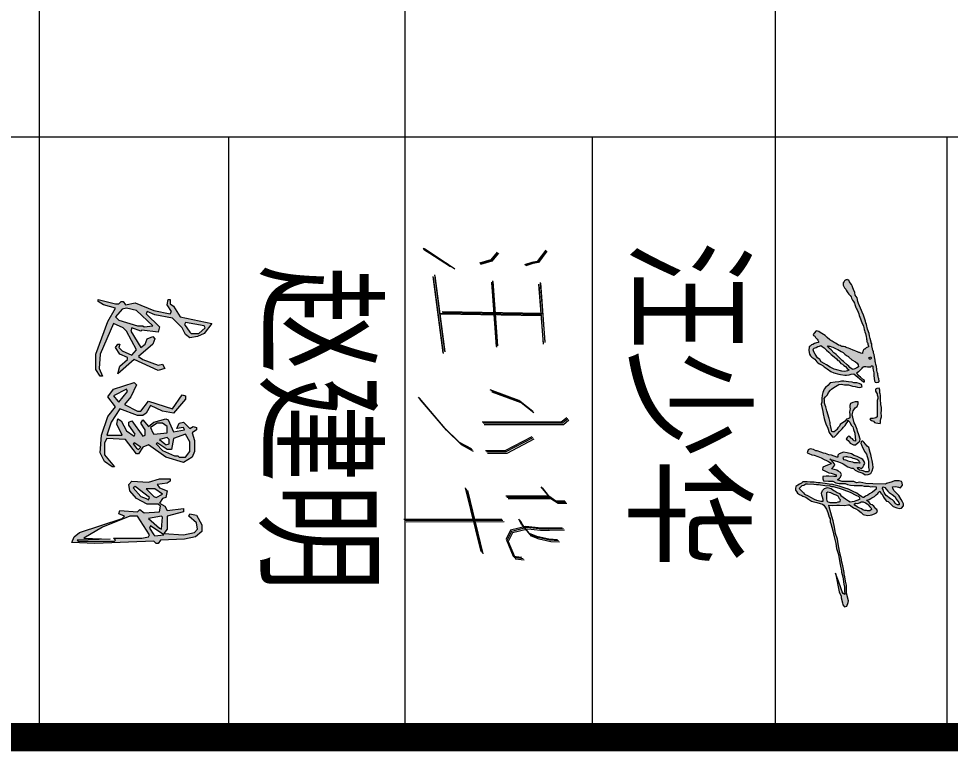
# Model space of a CAD drawing. Header units: inches. Extents: x -3733042 to -3643265, y 623859 to 997713.
# Drawn here: x -3721522 to -3716615, y 702138 to 705994 of the extents above; entities that cross this region are included whole.
import ezdxf
from ezdxf.enums import TextEntityAlignment as Align

# ---------------------------------------------------------------- set-up
doc = ezdxf.new("R2010")
doc.units = ezdxf.units.IN
doc.header["$LTSCALE"] = 1000
doc.header["$MEASUREMENT"] = 0
doc.linetypes.add('LENGSHUI', pattern=[22, 20, -1, 0, -1])
doc.layers.get('0').update_dxf_attribs({"lineweight": 18})
doc.layers.add('00签名', color=7, linetype='LENGSHUI', lineweight=18)
doc.layers.add('PUB_TITLE', color=153, linetype='Continuous', lineweight=18)
doc.styles.add('-黑体', font='msyh.ttf', dxfattribs={"width": 0.7})

# ---------------------------------------------------------------- blocks, each defined once
blk = doc.blocks.new('A$C41BB26E9')
for p, q in [((782.5, 752.9), (802.8, 727.4)), ((787.3, 758), (807.6, 732.5)), ((794, 763), (814.2, 737.6)), ((807.6, 732.5), (807.6, 366.9)), ((814.2, 737.6), (814.2, 372)), ((1167.2, 743.3), (1167.2, 702.9)), ((1172, 748.3), (1172, 708)), ((1178.7, 753.4), (1178.7, 713.1)), ((1290.1, 732.4), (1291.6, 663)), ((1294.9, 737.5), (1296.4, 668.1)), ((1301.6, 742.6), (1303, 673.2)), ((802.8, 727.4), (802.8, 361.9)), ((1167.2, 702.9), (1144.7, 669.7)), ((1172, 708), (1149.4, 674.8)), ((1178.7, 713.1), (1156.1, 679.9)), ((1345.4, 709.9), (1343.3, 669.7)), ((1350.1, 715), (1348.1, 674.8)), ((1356.8, 720), (1354.7, 679.8)), ((8.4, 655.9), (60.8, 616.3)), ((11.7, 657.9), (64, 618.3)), ((13.7, 661.4), (66, 621.8)), ((158.3, 630.4), (432.3, 650.9)), ((161.6, 631.6), (435.5, 652.1)), ((1144.7, 669.7), (1100.7, 635.3)), ((1149.4, 674.8), (1105.5, 640.4)), ((1156.1, 679.9), (1112.2, 645.5)), ((1144.9, 670.1), (1144.9, 471.6)), ((1149.7, 675.2), (1149.7, 476.7)), ((1156.4, 680.2), (1156.4, 481.7)), ((1291.6, 663), (1290.9, 621)), ((1296.4, 668.1), (1295.6, 626.1)), ((1303, 673.2), (1302.3, 631.1)), ((1343.3, 669.7), (1330.7, 615.1)), ((1348.1, 674.8), (1335.5, 620.1)), ((1354.7, 679.8), (1342.2, 625.2)), ((60.8, 616.3), (64.9, 590.8)), ((64, 618.3), (68.1, 592.8)), ((66, 621.8), (70.1, 596.2)), ((166, 622.8), (440, 643.3)), ((169.3, 623.9), (443.3, 644.4)), ((300.8, 641.1), (292.8, 177)), ((304, 642.2), (296.1, 178.2)), ((308.5, 633.4), (300.6, 169.4)), ((311.8, 634.6), (303.9, 170.5)), ((1290.9, 621), (1285, 563.4)), ((1295.6, 626.1), (1289.7, 568.5)), ((1302.3, 631.1), (1296.4, 573.6)), ((1330.7, 615.1), (1317.4, 580.4)), ((1335.5, 620.1), (1322.2, 585.5)), ((1342.2, 625.2), (1328.9, 590.5)), ((64.9, 590.8), (76.1, 558.1)), ((68.1, 592.8), (79.3, 560.1)), ((70.1, 596.2), (81.3, 563.6)), ((748.2, 590.3), (702, 532)), ((753, 595.4), (706.8, 537.1)), ((759.7, 600.5), (713.5, 542.1)), ((869.7, 590.8), (935.4, 466.1)), ((874.4, 595.9), (940.2, 471.1)), ((881.1, 601), (946.8, 476.2)), ((1317.4, 580.4), (1273.9, 544.2)), ((1322.2, 585.5), (1278.6, 549.3)), ((1285, 563.4), (1302, 492.4)), ((1328.9, 590.5), (1285.3, 554.4)), ((1289.7, 568.5), (1306.8, 497.5)), ((1296.4, 573.6), (1313.4, 502.6)), ((702, 532), (653.4, 398.3)), ((706.8, 537.1), (658.1, 403.4)), ((713.5, 542.1), (664.8, 408.5)), ((1273.9, 544.2), (1250.2, 530.9)), ((1278.6, 549.3), (1255, 536)), ((1285.3, 554.4), (1261.7, 541.1)), ((1421.6, 505.1), (1426.7, 545.7)), ((1426.3, 510.2), (1431.5, 550.8)), ((1433, 515.3), (1438.2, 555.9)), ((946.8, 476.2), (946.8, 386.9)), ((1302, 492.4), (1342.5, 472.7)), ((1306.8, 497.5), (1347.3, 477.7)), ((1313.4, 502.6), (1354, 482.8)), ((1342.5, 472.7), (1421.6, 505.1)), ((1347.3, 477.7), (1426.3, 510.2)), ((1354, 482.8), (1433, 515.3)), ((17.9, 431.4), (53.6, 401.8)), ((21.1, 433.3), (56.9, 403.7)), ((23.1, 436.8), (58.8, 407.2)), ((150.1, 409.6), (447.6, 431.8)), ((153.4, 410.7), (450.9, 432.9)), ((935.4, 466.1), (935.4, 376.7)), ((940.2, 471.1), (940.2, 381.8)), ((1251.7, 453), (1252.2, 0)), ((1256.4, 458.1), (1257, 5.1)), ((1263.1, 463.2), (1263.7, 10.2)), ((53.6, 401.8), (69, 349.7)), ((56.9, 403.7), (72.2, 351.7)), ((58.8, 407.2), (74.2, 355.1)), ((156, 404.6), (453.5, 426.9)), ((159.3, 405.8), (456.8, 428)), ((1106.3, 283.6), (1399.8, 355.3)), ((1111.1, 288.6), (1404.6, 360.3)), ((1117.8, 293.7), (1411.2, 365.4)), ((926.2, 312.4), (895.9, 256.6)), ((931, 317.5), (900.7, 261.7)), ((937.6, 322.5), (907.4, 266.7)), ((900.7, 261.7), (832.5, 191.7)), ((907.4, 266.7), (839.2, 196.8)), ((0.4, 95.1), (94.8, 235.1)), ((5.2, 94.8), (83.4, 216.3)), ((895.9, 256.6), (827.7, 186.6)), ((0, 89.3), (78.2, 210.8)), ((3.2, 91.3), (81.4, 212.8)), ((58.4, 180.4), (73.8, 204.9)), ((61.7, 182.3), (77, 206.8)), ((63.6, 185.8), (79, 210.3)), ((123, 141.9), (475.4, 188.5)), ((126.3, 143), (478.7, 189.7)), ((130.7, 134.2), (483.1, 180.9)), ((134, 135.4), (486.4, 182)), ((827.7, 186.6), (687.4, 67.8)), ((832.5, 191.7), (692.2, 72.9)), ((839.2, 196.8), (698.9, 77.9))]:
    blk.add_line(p, q)
blk = doc.blocks.new('WZQ')
h = blk.add_hatch(color=256)
h.paths.add_polyline_path([(11296, 18321), (11272, 18339), (11273, 18447), (11289, 18516), (11289, 18568), (11289, 18629), (11283, 18671), (11257, 18685), (11245, 18715), (11245, 18745), (11261, 18767), (11293, 18771), (11349, 18773), (11435, 18791), (11561, 18811), (11689, 18819), (11822, 18829), (11930, 18849), (11992, 18879), (12014, 18944), (12003, 18996), (11994, 19030), (11983, 19051), (11962, 19062), (11912, 19056), (11892, 19049), (11839, 19041), (11790, 19023), (11759, 19017), (11723, 19015), (11670, 19005), (11608, 18994), (11569, 18986), (11530, 18975), (11443, 18958), (11427, 18954), (11386, 18954), (11295, 18936), (11271, 18932), (11185, 18915), (11086, 18898), (11047, 18882), (10977, 18871), (10907, 18860), (10823, 18851), (10717, 18827), (10661, 18801), (10599, 18795), (10557, 18778), (10531, 18769), (10455, 18748), (10386, 18735), (10352, 18727), (10220, 18723), (10188, 18691), (10156, 18687), (9976, 18643), (9864, 18619), (9744, 18595), (9543, 18527), (9327, 18471), (9251, 18447), (9179, 18423), (9047, 18387), (8903, 18335), (8771, 18279), (8682, 18243), (8370, 18105), (8273, 18069), (8111, 18040), (7978, 17955), (7864, 17931), (7723, 17875), (7642, 17846), (7553, 17814), (7488, 17778), (7415, 17729), (7371, 17693), (7294, 17664), (7270, 17604), (7261, 17577), (7268, 17542), (7284, 17516), (7295, 17492), (7317, 17467), (7344, 17448), (7412, 17404), (7468, 17395), (7523, 17404), (7639, 17467), (7711, 17515), (7749, 17540), (7826, 17577), (7867, 17620), (7928, 17657), (8002, 17721), (8056, 17762), (8120, 17791), (8204, 17834), (8280, 17872), (8357, 17917), (8417, 17939), (8546, 17985), (8611, 18021), (8657, 18044), (8765, 18093), (8838, 18128), (8916, 18142), (8992, 18171), (9068, 18202), (9170, 18233), (9246, 18258), (9412, 18333), (9471, 18351), (9562, 18372), (9615, 18385), (9669, 18400), (9745, 18435), (9826, 18448), (9865, 18458), (10017, 18479), (10065, 18496), (10130, 18494), (10162, 18519), (10205, 18535), (10244, 18535), (10340, 18562), (10358, 18568), (10396, 18495), (10411, 18465), (10442, 18423), (10466, 18393), (10478, 18371), (10502, 18345), (10536, 18325), (10589, 18304), (10605, 18299), (10649, 18293), (10668, 18293), (10651, 18221), (10645, 18183), (10633, 18146), (10626, 18118), (10614, 18091), (10602, 18059), (10580, 18011), (10567, 17978), (10536, 17911), (10520, 17864), (10465, 17722), (10431, 17648), (10412, 17581), (10393, 17533), (10372, 17496), (10348, 17421), (10345, 17344), (10340, 17312), (10308, 17253), (10284, 17179), (10249, 17128), (10200, 17049), (10167, 16978), (10134, 16936), (10110, 16894), (10077, 16833), (10049, 16786), (9941, 16654), (9842, 16560), (9753, 16419), (9701, 16330), (9654, 16269), (9645, 16208), (9631, 16147), (9734, 16053), (9800, 16010), (9838, 16034), (9870, 16085), (9936, 16123), (10016, 16203), (10059, 16236), (10124, 16259), (10162, 16259), (10186, 16175), (10214, 16081), (10251, 15996), (10280, 15944), (10331, 15869), (10360, 15836), (10435, 15836), (10468, 15818), (10538, 15808), (10703, 15850), (10778, 15897), (10844, 15959), (10938, 16085), (11065, 16189), (11098, 16236), (11145, 16306), (11173, 16363), (11249, 16476), (11291, 16518), (11385, 16659), (11498, 16837), (11559, 16974), (11620, 17195), (11649, 17275), (11672, 17472), (11672, 17557), (11658, 17674), (11634, 17773), (11611, 17886), (11987, 18332), (11987, 18389), (11926, 18389), (11893, 18337), (11762, 18201), (11710, 18130), (11639, 18069), (11573, 18013), (11545, 18039), (11507, 18108), (11485, 18141), (11430, 18202), (11388, 18251), (11355, 18271), (11309, 18304)], flags=0)
h.paths.add_polyline_path([(10874, 18586), (10854, 18607), (10839, 18647), (10829, 18673), (10863, 18686), (10905, 18691), (10937, 18667), (10935, 18637), (10927, 18614), (10918, 18593)], flags=0)
h.paths.add_polyline_path([(11115, 18044), (11200, 18096), (11284, 18103), (11327, 18035), (11379, 17934), (11401, 17891), (11405, 17862), (11395, 17810), (11320, 17712), (11255, 17657), (11203, 17576), (11037, 17419), (10998, 17354), (10861, 17211), (10724, 17078), (10665, 17003), (10643, 16974), (10509, 16843), (10444, 16762), (10366, 16687), (10340, 16677), (10324, 16688), (10327, 16707), (10330, 16785), (10362, 16866), (10388, 16928), (10408, 16990), (10454, 17071), (10483, 17153), (10584, 17306), (10626, 17403), (10708, 17472), (10760, 17559), (10812, 17647), (10844, 17664), (10962, 17804), (11063, 17976)], flags=0)
h.paths.add_polyline_path([(11421, 17667), (11439, 17667), (11472, 17601), (11498, 17479), (11491, 17331), (11428, 17110), (11391, 16984), (11299, 16793), (11195, 16623), (11129, 16527), (11051, 16390), (10955, 16317), (10867, 16210), (10701, 16110), (10597, 16040), (10497, 16010), (10427, 16051), (10412, 16103), (10398, 16158), (10350, 16235), (10335, 16306), (10298, 16365), (10346, 16424), (10409, 16516), (10520, 16630), (10612, 16730), (10719, 16852), (10833, 16988), (10926, 17091), (10992, 17147), (11018, 17206), (11133, 17287), (11166, 17372), (11225, 17431), (11273, 17505), (11358, 17586)], flags=0)
h.paths.add_polyline_path([(12180, 17834), (12190, 17952), (12226, 18065), (12244, 18165), (12216, 18281), (12211, 18280), (12111, 18244), (12053, 18136), (12028, 18032), (12028, 17895), (11995, 17812), (11985, 17647), (11954, 17431), (11954, 17318), (11976, 17205), (11995, 17028), (12026, 16806), (12149, 16684), (12235, 16589), (12321, 16525), (12475, 16453), (12602, 16425), (12752, 16412), (12919, 16407), (13006, 16389), (13214, 16425), (13350, 16453), (13454, 16471), (13668, 16525), (13781, 16552), (13926, 16593), (14116, 16693), (14311, 16756), (14425, 16824), (14534, 16915), (14511, 17005), (14398, 17123), (14275, 17232), (14148, 17354), (14080, 17418), (13989, 17486), (13921, 17544), (13813, 17608), (13754, 17608), (13835, 17708), (13985, 17775), (14062, 17839), (14184, 17875), (14348, 17943), (14547, 17952), (14656, 17961), (14724, 17961), (14701, 17902), (14656, 17866), (14606, 17825), (14574, 17771), (14497, 17708), (14484, 17640), (14547, 17581), (14620, 17544), (14683, 17626), (14815, 17717), (14846, 17780), (14887, 17875), (14892, 17961), (14774, 18088), (14715, 18165), (14629, 18188), (14420, 18129), (14252, 18061), (14180, 18043), (13953, 17957), (13872, 17911), (13613, 17852), (13522, 17816), (13445, 17830), (13323, 17862), (13182, 17948), (13124, 18047), (13001, 18097), (12910, 18097), (12897, 18043), (12897, 17948), (12938, 17839), (12974, 17744), (13078, 17703), (13151, 17703), (13223, 17717), (13287, 17712), (13386, 17698), (13495, 17712), (13577, 17708), (13645, 17703), (13677, 17658), (13699, 17558), (13790, 17490), (13876, 17372), (13953, 17268), (14026, 17223), (14107, 17155), (14180, 17110), (14230, 17064), (14284, 16983), (14293, 16915), (14275, 16874), (14062, 16833), (13931, 16801), (13858, 16801), (13677, 16752), (13318, 16652), (13133, 16598), (13051, 16575), (12960, 16543), (12833, 16530), (12752, 16521), (12670, 16589), (12579, 16675), (12471, 16724), (12366, 16811), (12316, 16865), (12212, 17010), (12194, 17046), (12108, 17200), (12094, 17313), (12112, 17467), (12112, 17649), (12144, 17735)], flags=0)
h.paths.add_polyline_path([(13906, 19102), (13861, 19120), (13760, 19117), (13689, 19138), (13596, 19167), (13519, 19164), (13457, 19161), (13252, 19173), (13165, 19164), (13028, 19141), (12945, 19141), (12853, 19129), (12722, 19126), (12594, 19126), (12529, 19114), (12484, 19099), (12428, 19093), (12359, 19093), (12312, 19079), (12273, 19062), (12290, 18957), (12317, 18896), (12417, 18896), (12484, 18940), (12528, 18962), (12583, 18974), (12667, 19001), (12750, 19001), (12844, 18968), (12966, 18974), (13127, 18974), (13282, 18974), (13476, 18968), (13598, 18968), (13642, 18907), (13670, 18785), (13675, 18691), (13675, 18658), (13682, 18631), (13735, 18667), (13771, 18714), (13795, 18799), (13850, 18852), (13870, 18906), (13882, 19001)], flags=0)
h.paths.add_polyline_path([(16098, 18038), (16129, 18100), (16150, 18163), (16197, 18303), (16266, 18420), (16256, 18554), (16209, 18671), (16092, 18741), (15931, 18781), (15780, 18771), (15606, 18741), (15495, 18714), (15408, 18694), (15328, 18678), (15247, 18651), (15013, 18580), (14949, 18510), (14852, 18426), (14758, 18346), (14721, 18314), (14717, 18259), (14747, 18229), (14824, 18211), (14884, 18250), (15017, 18293), (15112, 18357), (15202, 18391), (15322, 18469), (15579, 18550), (15656, 18571), (15836, 18576), (15939, 18576), (16051, 18597), (16137, 18567), (16137, 18430), (16094, 18323), (16051, 18156), (15991, 18070), (15939, 18061), (15927, 18134), (15961, 18199), (15978, 18233), (15918, 18314), (15832, 18361), (15742, 18396), (15661, 18374), (15562, 18306), (15519, 18233), (15463, 18113), (15429, 18040), (15377, 17907), (15309, 17779), (15253, 17581), (15232, 17414), (15296, 17213), (15360, 17149), (15450, 17157), (15455, 17114), (15371, 16861), (15356, 16740), (15288, 16589), (15273, 16498), (15227, 16362), (15167, 16203), (15159, 16143), (15106, 16022), (15076, 15871), (15121, 15788), (15250, 15735), (15295, 15818), (15348, 15946), (15371, 16067), (15424, 16234), (15484, 16385), (15560, 16521), (15613, 16627), (15651, 16717), (15711, 16808), (15764, 16838), (15832, 16672), (15870, 16566), (15923, 16453), (16044, 16438), (16089, 16559), (16173, 16732), (16195, 16838), (16271, 17080), (16347, 17080), (16347, 16967), (16339, 16740), (16339, 16619), (16347, 16460), (16452, 16460), (16543, 16483), (16558, 16717), (16558, 16853), (16566, 16929), (16634, 17057), (16672, 17216), (16672, 17299), (16672, 17495), (16725, 17601), (16747, 17745), (16760, 17911), (16769, 18101), (16769, 18261), (16799, 18368), (16803, 18475), (16803, 18572), (16833, 18669), (16818, 18752), (16828, 18927), (16927, 18921), (17067, 18761), (17147, 18621), (17214, 18535), (17257, 18437), (17300, 18370), (17317, 18350), (17317, 18321), (17291, 18255), (17187, 18107), (17111, 18028), (17039, 17854), (16936, 17648), (16881, 17489), (16802, 17216), (16737, 16974), (16706, 16876), (16718, 16832), (16701, 16760), (16690, 16659), (16667, 16570), (16651, 16448), (16645, 16342), (16634, 16237), (16612, 16053), (16606, 15870), (16595, 15736), (16595, 15597), (16601, 15541), (16651, 15469), (16701, 15380), (16745, 15313), (16807, 15219), (16896, 15191), (16985, 15202), (17035, 15241), (17118, 15297), (17180, 15375), (17230, 15491), (17252, 15536), (17308, 15675), (17391, 15792), (17486, 15931), (17519, 16048), (17553, 16181), (17592, 16337), (17619, 16437), (17669, 16509), (17855, 16627), (18010, 16697), (18220, 16760), (18297, 16802), (18444, 16795), (18514, 16837), (18851, 16914), (19140, 16985), (19438, 17056), (19679, 17098), (19955, 17176), (20330, 17247), (20486, 17282), (20706, 17324), (20769, 17324), (20986, 17388), (21315, 17424), (21457, 17459), (21612, 17459), (21789, 17473), (21747, 17402), (21669, 17360), (21485, 17289), (21173, 17183), (21032, 17126), (20805, 17048), (21676, 17218), (21867, 17303), (21952, 17303), (22186, 17367), (22271, 17388), (22370, 17459), (22328, 17565), (22165, 17629), (22087, 17650), (21740, 17551), (21534, 17551), (21363, 17550), (21173, 17508), (20982, 17473), (20840, 17452), (20784, 17445), (20479, 17381), (20238, 17324), (20175, 17324), (19912, 17268), (19792, 17225), (19452, 17169), (19240, 17133), (18978, 17048), (18687, 16999), (18397, 16942), (18198, 16879), (18021, 16829), (17745, 16758), (17667, 16737), (17681, 16886), (17674, 17112), (17674, 17232), (17688, 17480), (17660, 17615), (17653, 17692), (17788, 17870), (17839, 17984), (17902, 18086), (18004, 18228), (18101, 18330), (18152, 18523), (18141, 18652), (18119, 18725), (18079, 18849), (18021, 18944), (17966, 18984), (17915, 18969), (17875, 18951), (17845, 18915), (17718, 18813), (17659, 18736), (17641, 18670), (17520, 18583), (17477, 18513), (17447, 18495), (17414, 18601), (17371, 18674), (17334, 18725), (17298, 18783), (17265, 18842), (17199, 18926), (17141, 18999), (17075, 19053), (17031, 19086), (17130, 19148), (17170, 19199), (17305, 19265), (17407, 19331), (17487, 19407), (17502, 19473), (17737, 19711), (17801, 19871), (17824, 20009), (17812, 20089), (17697, 20181), (17606, 20181), (17525, 20135), (17405, 20072), (17227, 19974), (17066, 19820), (16992, 19745), (16894, 19699), (16825, 19671), (16814, 19825), (16843, 19951), (16871, 20049), (16751, 20146), (16636, 20123), (16579, 20095), (16550, 19986), (16550, 19871), (16556, 19768), (16596, 19665), (16665, 19407), (16705, 19350), (16688, 18776), (16665, 18450), (16613, 18175), (16642, 18008), (16585, 17888), (16585, 17716), (16585, 17493), (16573, 17349), (16533, 17212), (16504, 17143), (16424, 17235), (16378, 17275), (16258, 17315), (16158, 17276), (16110, 17171), (16053, 17114), (16012, 16928), (15988, 16863), (15923, 16936), (15826, 17017), (15745, 16985), (15680, 16928), (15591, 16863), (15542, 16782), (15607, 16985), (15680, 17179), (15729, 17333), (15769, 17406), (15899, 17617), (15972, 17787), (15967, 17855), (16051, 17954)], flags=0)
h.paths.add_polyline_path([(15710, 17994), (15702, 17894), (15679, 17829), (15663, 17749), (15644, 17676), (15629, 17611), (15602, 17546), (15587, 17499), (15560, 17415), (15475, 17388), (15464, 17434), (15445, 17519), (15445, 17580), (15456, 17626), (15475, 17733), (15491, 17795), (15514, 17860), (15529, 17937), (15548, 17987), (15568, 18036), (15594, 18075), (15629, 18125), (15690, 18155), (15721, 18182), (15721, 18148), (15710, 18063)], flags=0)
h.paths.add_polyline_path([(17009, 17527), (17044, 17615), (17092, 17738), (17229, 18006), (17295, 18137), (17387, 18190), (17422, 18089), (17457, 17997), (17484, 17918), (17501, 17821), (17519, 17729), (17479, 17650), (17378, 17505), (17308, 17400), (17233, 17290), (17136, 17224), (17088, 17123), (17031, 17035), (16996, 16965), (16908, 16846), (16851, 16675), (16899, 16539), (16996, 16451), (17119, 16399), (17211, 16412), (17303, 16442), (17404, 16478), (17494, 16473), (17491, 16427), (17484, 16360), (17456, 16242), (17438, 16161), (17388, 16065), (17301, 15891), (17240, 15786), (17163, 15620), (17108, 15565), (17019, 15493), (16958, 15421), (16903, 15371), (16842, 15421), (16786, 15493), (16759, 15587), (16698, 15681), (16703, 15759), (16723, 16043), (16741, 16166), (16736, 16254), (16789, 16640), (16785, 16754), (16824, 16873), (16824, 16952), (16868, 17119), (16921, 17277), (16961, 17417)], flags=0)
h.paths.add_polyline_path([(16830, 19236), (16863, 19328), (16930, 19391), (17023, 19466), (17086, 19521), (17119, 19567), (17182, 19655), (17283, 19802), (17388, 19852), (17489, 19928), (17556, 19966), (17590, 19987), (17657, 19987), (17657, 19911), (17623, 19840), (17585, 19806), (17510, 19747), (17426, 19672), (17376, 19584), (17338, 19521), (17266, 19441), (17220, 19391), (17166, 19340), (17082, 19299), (17019, 19265), (16947, 19244), (16897, 19215)], flags=0)
h.paths.add_polyline_path([(17237, 17145), (17369, 17220), (17418, 17259), (17497, 17250), (17541, 17237), (17541, 17154), (17558, 17070), (17558, 16987), (17558, 16899), (17558, 16816), (17545, 16767), (17527, 16710), (17484, 16666), (17369, 16640), (17207, 16640), (17088, 16640), (17057, 16684), (17084, 16816), (17119, 16877), (17163, 16965), (17198, 17066)], flags=0)
h.paths.add_polyline_path([(17523, 18232), (17512, 18320), (17559, 18429), (17606, 18501), (17663, 18548), (17751, 18626), (17818, 18693), (17865, 18714), (17937, 18631), (17937, 18522), (17922, 18470), (17911, 18403), (17880, 18310), (17844, 18242), (17808, 18170), (17787, 18097), (17751, 18040), (17673, 17937), (17621, 17905), (17582, 17970), (17595, 18071), (17548, 18180)], flags=0)
for p, q in [((12312, 19079), (12273, 19062)), ((12273, 19062), (12290, 18957)), ((12290, 18957), (12317, 18896)), ((12359, 19093), (12312, 19079)), ((12428, 19093), (12359, 19093)), ((12417, 18896), (12484, 18940)), ((12484, 19099), (12428, 19093)), ((12529, 19114), (12484, 19099)), ((12484, 18940), (12528, 18962)), ((12528, 18962), (12583, 18974)), ((12594, 19126), (12529, 19114)), ((12583, 18974), (12667, 19001)), ((12722, 19126), (12594, 19126)), ((12667, 19001), (12750, 19001)), ((12853, 19129), (12722, 19126)), ((12750, 19001), (12844, 18968)), ((12844, 18968), (12966, 18974)), ((12945, 19141), (12853, 19129)), ((13028, 19141), (12945, 19141)), ((12966, 18974), (13127, 18974)), ((13165, 19164), (13028, 19141)), ((13127, 18974), (13282, 18974)), ((13252, 19173), (13165, 19164)), ((13457, 19161), (13252, 19173)), ((13282, 18974), (13476, 18968)), ((13519, 19164), (13457, 19161)), ((13476, 18968), (13598, 18968)), ((13596, 19167), (13519, 19164)), ((13689, 19138), (13596, 19167)), ((13598, 18968), (13642, 18907)), ((13760, 19117), (13689, 19138)), ((13861, 19120), (13760, 19117)), ((13906, 19102), (13861, 19120)), ((13870, 18906), (13882, 19001)), ((13882, 19001), (13906, 19102)), ((12317, 18896), (12417, 18896)), ((13642, 18907), (13670, 18785)), ((13670, 18785), (13675, 18691)), ((13675, 18691), (13675, 18658)), ((13675, 18658), (13682, 18631)), ((13682, 18631), (13735, 18667)), ((13735, 18667), (13771, 18714)), ((13771, 18714), (13795, 18799)), ((13795, 18799), (13850, 18852)), ((13850, 18852), (13870, 18906)), ((12053, 18136), (12028, 18032)), ((12111, 18244), (12053, 18136)), ((12211, 18280), (12111, 18244)), ((12244, 18165), (12216, 18281)), ((12226, 18065), (12244, 18165)), ((12910, 18097), (12897, 18043)), ((13001, 18097), (12910, 18097)), ((13124, 18047), (13001, 18097)), ((14420, 18129), (14252, 18061)), ((14629, 18188), (14420, 18129)), ((14715, 18165), (14629, 18188)), ((14774, 18088), (14715, 18165)), ((14715, 18165), (14715, 18165)), ((14892, 17961), (14774, 18088)), ((11985, 17647), (11954, 17431)), ((11995, 17812), (11985, 17647)), ((12028, 17895), (11995, 17812)), ((12028, 18032), (12028, 17895)), ((12112, 17649), (12144, 17735)), ((12112, 17467), (12112, 17649)), ((12144, 17735), (12180, 17834)), ((12180, 17834), (12190, 17952)), ((12190, 17952), (12226, 18065)), ((12897, 18043), (12897, 17948)), ((12897, 17948), (12938, 17839)), ((12938, 17839), (12974, 17744)), ((12974, 17744), (13078, 17703)), ((13078, 17703), (13151, 17703)), ((13182, 17948), (13124, 18047)), ((13151, 17703), (13223, 17717)), ((13323, 17862), (13182, 17948)), ((13223, 17717), (13287, 17712)), ((13287, 17712), (13386, 17698)), ((13445, 17830), (13323, 17862)), ((13386, 17698), (13495, 17712)), ((13522, 17816), (13445, 17830)), ((13495, 17712), (13577, 17708)), ((13613, 17852), (13522, 17816)), ((13577, 17708), (13645, 17703)), ((13872, 17911), (13613, 17852)), ((13645, 17703), (13677, 17658)), ((13677, 17658), (13699, 17558)), ((13754, 17608), (13835, 17708)), ((13835, 17708), (13985, 17775)), ((13953, 17957), (13872, 17911)), ((14180, 18043), (13953, 17957)), ((13985, 17775), (14062, 17839)), ((14062, 17839), (14184, 17875)), ((14252, 18061), (14180, 18043)), ((14184, 17875), (14348, 17943)), ((14348, 17943), (14547, 17952)), ((14497, 17708), (14484, 17640)), ((14574, 17771), (14497, 17708)), ((14547, 17952), (14656, 17961)), ((14606, 17825), (14574, 17771)), ((14574, 17771), (14574, 17771)), ((14656, 17866), (14606, 17825)), ((14656, 17961), (14724, 17961)), ((14701, 17902), (14656, 17866)), ((14683, 17626), (14815, 17717)), ((14724, 17961), (14701, 17902)), ((14815, 17717), (14846, 17780)), ((14846, 17780), (14887, 17875)), ((14887, 17875), (14892, 17961)), ((11954, 17431), (11954, 17318)), ((11954, 17318), (11976, 17205)), ((12094, 17313), (12112, 17467)), ((12108, 17200), (12094, 17313)), ((13699, 17558), (13790, 17490)), ((13813, 17608), (13754, 17608)), ((13790, 17490), (13876, 17372)), ((13921, 17544), (13813, 17608)), ((13876, 17372), (13953, 17268)), ((13989, 17486), (13921, 17544)), ((13953, 17268), (14026, 17223)), ((14080, 17418), (13989, 17486)), ((14026, 17223), (14107, 17155)), ((14148, 17354), (14080, 17418)), ((14275, 17232), (14148, 17354)), ((14398, 17123), (14275, 17232)), ((14484, 17640), (14547, 17581)), ((14547, 17581), (14620, 17544)), ((14620, 17544), (14683, 17626)), ((11976, 17205), (11995, 17028)), ((11995, 17028), (12026, 16806)), ((12026, 16806), (12149, 16684)), ((12194, 17046), (12108, 17200)), ((12212, 17010), (12194, 17046)), ((12316, 16865), (12212, 17010)), ((12366, 16811), (12316, 16865)), ((12471, 16724), (12366, 16811)), ((13858, 16801), (13677, 16752)), ((13931, 16801), (13858, 16801)), ((13858, 16801), (13858, 16801)), ((14062, 16833), (13931, 16801)), ((14275, 16874), (14062, 16833)), ((14107, 17155), (14180, 17110)), ((14180, 17110), (14230, 17064)), ((14230, 17064), (14284, 16983)), ((14293, 16915), (14275, 16874)), ((14284, 16983), (14293, 16915)), ((14311, 16756), (14425, 16824)), ((14511, 17005), (14398, 17123)), ((14425, 16824), (14534, 16915)), ((14534, 16915), (14511, 17005)), ((12149, 16684), (12235, 16589)), ((12235, 16589), (12321, 16525)), ((12321, 16525), (12475, 16453)), ((12579, 16675), (12471, 16724)), ((12475, 16453), (12602, 16425)), ((12670, 16589), (12579, 16675)), ((12602, 16425), (12752, 16412)), ((12752, 16521), (12670, 16589)), ((12833, 16530), (12752, 16521)), ((12752, 16412), (12919, 16407)), ((12960, 16543), (12833, 16530)), ((12919, 16407), (13006, 16389)), ((13051, 16575), (12960, 16543)), ((13006, 16389), (13214, 16425)), ((13133, 16598), (13051, 16575)), ((13318, 16652), (13133, 16598)), ((13214, 16425), (13350, 16453)), ((13677, 16752), (13318, 16652)), ((13350, 16453), (13454, 16471)), ((13454, 16471), (13668, 16525)), ((13668, 16525), (13781, 16552)), ((13781, 16552), (13926, 16593)), ((13926, 16593), (14116, 16693)), ((14116, 16693), (14311, 16756))]:
    blk.add_line(p, q)
for points in [[(14721, 18314), (14717, 18259), (14747, 18229), (14824, 18211), (14884, 18250), (15017, 18293), (15112, 18357), (15202, 18391), (15322, 18469), (15579, 18550), (15656, 18571), (15836, 18576), (15939, 18576), (16051, 18597), (16137, 18567), (16137, 18430), (16094, 18323), (16051, 18156), (15991, 18070), (15939, 18061), (15927, 18134), (15961, 18199), (15978, 18233), (15918, 18314), (15832, 18361), (15742, 18396), (15661, 18374), (15562, 18306), (15519, 18233), (15463, 18113), (15429, 18040), (15377, 17907), (15309, 17779), (15253, 17581), (15232, 17414), (15296, 17213), (15360, 17149), (15450, 17157), (15455, 17114), (15371, 16861), (15356, 16740), (15288, 16589), (15273, 16498), (15227, 16362), (15167, 16203), (15159, 16143), (15106, 16022), (15076, 15871), (15121, 15788), (15250, 15735), (15295, 15818), (15348, 15946), (15371, 16067), (15424, 16234), (15484, 16385), (15560, 16521), (15613, 16627), (15651, 16717), (15711, 16808), (15764, 16838), (15832, 16672), (15870, 16566), (15923, 16453), (16044, 16438), (16089, 16559), (16173, 16732), (16195, 16838), (16271, 17080), (16347, 17080), (16347, 16967), (16339, 16740), (16339, 16619), (16347, 16460), (16452, 16460), (16543, 16483), (16558, 16717), (16558, 16853), (16566, 16929), (16634, 17057), (16672, 17216), (16672, 17299), (16672, 17495), (16725, 17601), (16747, 17745), (16760, 17911), (16769, 18101), (16769, 18261), (16799, 18368), (16803, 18475), (16803, 18572), (16833, 18669), (16818, 18752), (16828, 18927), (16927, 18921), (17067, 18761), (17147, 18621), (17214, 18535), (17257, 18437), (17300, 18370), (17317, 18350), (17317, 18321), (17291, 18255), (17187, 18107), (17111, 18028), (17039, 17854), (16936, 17648), (16881, 17489), (16802, 17216), (16737, 16974), (16706, 16876), (16718, 16832), (16701, 16760), (16690, 16659), (16667, 16570), (16651, 16448), (16645, 16342), (16634, 16237), (16612, 16053), (16606, 15870), (16595, 15736), (16595, 15597), (16601, 15541), (16651, 15469), (16701, 15380), (16745, 15313), (16807, 15219), (16896, 15191), (16985, 15202), (17035, 15241), (17118, 15297), (17180, 15375), (17230, 15491), (17252, 15536), (17308, 15675), (17391, 15792), (17486, 15931), (17519, 16048), (17553, 16181), (17592, 16337), (17619, 16437), (17669, 16509), (17855, 16627), (18010, 16697), (18220, 16760), (18297, 16802), (18444, 16795), (18514, 16837), (18851, 16914), (19140, 16985), (19438, 17056), (19679, 17098), (19955, 17176), (20330, 17247), (20486, 17282), (20706, 17324), (20769, 17324), (20986, 17388), (21315, 17424), (21457, 17459), (21612, 17459), (21789, 17473), (21747, 17402), (21669, 17360), (21485, 17289), (21173, 17183), (21032, 17126), (20805, 17048), (21676, 17218), (21867, 17303), (21952, 17303), (22186, 17367), (22271, 17388), (22370, 17459), (22328, 17565), (22165, 17629), (22087, 17650), (21740, 17551), (21534, 17551), (21363, 17550), (21173, 17508), (20982, 17473), (20840, 17452), (20784, 17445), (20479, 17381), (20238, 17324), (20175, 17324), (19912, 17268), (19792, 17225), (19452, 17169), (19240, 17133), (18978, 17048), (18687, 16999), (18397, 16942), (18198, 16879), (18021, 16829), (17745, 16758), (17667, 16737), (17681, 16886), (17674, 17112), (17674, 17232), (17688, 17480), (17660, 17615), (17653, 17692), (17788, 17870), (17839, 17984), (17902, 18086), (18004, 18228), (18101, 18330), (18152, 18523), (18141, 18652), (18119, 18725), (18079, 18849), (18021, 18944), (17966, 18984), (17915, 18969), (17875, 18951), (17845, 18915), (17718, 18813), (17659, 18736), (17641, 18670), (17520, 18583), (17477, 18513), (17447, 18495), (17414, 18601), (17371, 18674), (17334, 18725), (17298, 18783), (17265, 18842), (17199, 18926), (17141, 18999), (17075, 19053), (17031, 19086), (17130, 19148), (17170, 19199), (17305, 19265), (17407, 19331), (17487, 19407), (17502, 19473), (17737, 19711), (17801, 19871), (17824, 20009), (17812, 20089), (17697, 20181), (17606, 20181), (17525, 20135), (17405, 20072), (17227, 19974), (17066, 19820), (16992, 19745), (16894, 19699), (16825, 19671), (16814, 19825), (16843, 19951), (16871, 20049), (16751, 20146), (16636, 20123), (16579, 20095), (16550, 19986), (16550, 19871), (16556, 19768), (16596, 19665), (16665, 19407), (16705, 19350), (16688, 18776), (16665, 18450), (16613, 18175), (16642, 18008), (16585, 17888), (16585, 17716), (16585, 17493), (16573, 17349), (16533, 17212), (16504, 17143), (16424, 17235), (16378, 17275), (16258, 17315), (16158, 17276), (16110, 17171), (16053, 17114), (16012, 16928), (15988, 16863), (15923, 16936), (15826, 17017), (15745, 16985), (15680, 16928), (15591, 16863), (15542, 16782), (15607, 16985), (15680, 17179), (15729, 17333), (15769, 17406), (15899, 17617), (15972, 17787), (15967, 17855), (16051, 17954), (16098, 18038), (16129, 18100), (16150, 18163), (16197, 18303), (16266, 18420), (16256, 18554), (16209, 18671), (16092, 18741), (15931, 18781), (15780, 18771), (15606, 18741), (15495, 18714), (15408, 18694), (15328, 18678), (15247, 18651), (15013, 18580), (14949, 18510), (14852, 18426), (14758, 18346), (14721, 18314)], [(16830, 19236), (16863, 19328), (16930, 19391), (17023, 19466), (17086, 19521), (17119, 19567), (17182, 19655), (17283, 19802), (17388, 19852), (17489, 19928), (17556, 19966), (17590, 19987), (17657, 19987), (17657, 19911), (17623, 19840), (17585, 19806), (17510, 19747), (17426, 19672), (17376, 19584), (17338, 19521), (17266, 19441), (17220, 19391), (17166, 19340), (17082, 19299), (17019, 19265), (16947, 19244), (16897, 19215), (16830, 19236)], [(7261, 17577), (7268, 17542), (7284, 17516), (7295, 17492), (7317, 17467), (7344, 17448), (7412, 17404), (7468, 17395), (7523, 17404), (7639, 17467), (7711, 17515), (7749, 17540), (7826, 17577), (7867, 17620), (7928, 17657), (8002, 17721), (8056, 17762), (8120, 17791), (8204, 17834), (8280, 17872), (8357, 17917), (8417, 17939), (8546, 17985), (8611, 18021), (8657, 18044), (8765, 18093), (8838, 18128), (8916, 18142), (8992, 18171), (9068, 18202), (9170, 18233), (9246, 18258), (9412, 18333), (9471, 18351), (9562, 18372), (9615, 18385), (9669, 18400), (9745, 18435), (9826, 18448), (9865, 18458), (10017, 18479), (10065, 18496), (10130, 18494), (10162, 18519), (10205, 18535), (10244, 18535), (10340, 18562), (10358, 18568), (10396, 18495), (10411, 18465), (10442, 18423), (10466, 18393), (10478, 18371), (10502, 18345), (10536, 18325), (10589, 18304), (10605, 18299), (10649, 18293), (10668, 18293), (10651, 18221), (10645, 18183), (10633, 18146), (10626, 18118), (10614, 18091), (10602, 18059), (10580, 18011), (10567, 17978), (10536, 17911), (10520, 17864), (10465, 17722), (10431, 17648), (10412, 17581), (10393, 17533), (10372, 17496), (10348, 17421), (10345, 17344), (10340, 17312), (10308, 17253), (10284, 17179), (10249, 17128), (10200, 17049), (10167, 16978), (10134, 16936), (10110, 16894), (10077, 16833), (10049, 16786), (9941, 16654), (9842, 16560), (9753, 16419), (9701, 16330), (9654, 16269), (9645, 16208), (9631, 16147), (9734, 16053), (9800, 16010), (9838, 16034), (9870, 16085), (9936, 16123), (10016, 16203), (10059, 16236), (10124, 16259), (10162, 16259), (10186, 16175), (10214, 16081), (10251, 15996), (10280, 15944), (10331, 15869), (10360, 15836), (10435, 15836), (10468, 15818), (10538, 15808), (10703, 15850), (10778, 15897), (10844, 15959), (10938, 16085), (11065, 16189), (11098, 16236), (11145, 16306), (11173, 16363), (11249, 16476), (11291, 16518), (11385, 16659), (11498, 16837), (11559, 16974), (11620, 17195), (11649, 17275), (11672, 17472), (11672, 17557), (11658, 17674), (11634, 17773), (11611, 17886), (11987, 18332), (11987, 18389), (11926, 18389), (11893, 18337), (11762, 18201), (11710, 18130), (11639, 18069), (11573, 18013), (11545, 18039), (11507, 18108), (11485, 18141), (11430, 18202), (11388, 18251), (11355, 18271), (11309, 18304), (11296, 18321), (11272, 18339), (11273, 18447), (11289, 18516), (11289, 18568), (11289, 18629), (11283, 18671), (11257, 18685), (11245, 18715), (11245, 18745), (11261, 18767), (11293, 18771), (11349, 18773), (11435, 18791), (11561, 18811), (11689, 18819), (11822, 18829), (11930, 18849), (11992, 18879), (12014, 18944), (12003, 18996), (11994, 19030), (11983, 19051), (11962, 19062), (11912, 19056), (11892, 19049), (11839, 19041), (11790, 19023), (11759, 19017), (11723, 19015), (11670, 19005), (11608, 18994), (11569, 18986), (11530, 18975), (11443, 18958), (11427, 18954), (11386, 18954), (11295, 18936), (11271, 18932), (11185, 18915), (11086, 18898), (11047, 18882), (10977, 18871), (10907, 18860), (10823, 18851), (10717, 18827), (10661, 18801), (10599, 18795), (10557, 18778), (10531, 18769), (10455, 18748), (10386, 18735), (10352, 18727), (10220, 18723), (10188, 18691), (10156, 18687), (9976, 18643), (9864, 18619), (9744, 18595), (9543, 18527), (9327, 18471), (9251, 18447), (9179, 18423), (9047, 18387), (8903, 18335), (8771, 18279), (8682, 18243), (8370, 18105), (8273, 18069), (8111, 18040), (7978, 17955), (7864, 17931), (7723, 17875), (7642, 17846), (7553, 17814), (7488, 17778), (7415, 17729), (7371, 17693), (7294, 17664), (7270, 17604), (7261, 17577)], [(10829, 18673), (10863, 18686), (10905, 18691), (10937, 18667), (10935, 18637), (10927, 18614), (10918, 18593), (10874, 18586), (10854, 18607), (10839, 18647), (10829, 18673)], [(17512, 18320), (17559, 18429), (17606, 18501), (17663, 18548), (17751, 18626), (17818, 18693), (17865, 18714), (17937, 18631), (17937, 18522), (17922, 18470), (17911, 18403), (17880, 18310), (17844, 18242), (17808, 18170), (17787, 18097), (17751, 18040), (17673, 17937), (17621, 17905), (17582, 17970), (17595, 18071), (17548, 18180), (17523, 18232), (17512, 18320)], [(10327, 16707), (10330, 16785), (10362, 16866), (10388, 16928), (10408, 16990), (10454, 17071), (10483, 17153), (10584, 17306), (10626, 17403), (10708, 17472), (10760, 17559), (10812, 17647), (10844, 17664), (10962, 17804), (11063, 17976), (11115, 18044), (11200, 18096), (11284, 18103), (11327, 18035), (11379, 17934), (11401, 17891), (11405, 17862), (11395, 17810), (11320, 17712), (11255, 17657), (11203, 17576), (11037, 17419), (10998, 17354), (10861, 17211), (10724, 17078), (10665, 17003), (10643, 16974), (10509, 16843), (10444, 16762), (10366, 16687), (10340, 16677), (10324, 16688), (10327, 16707)], [(15690, 18155), (15629, 18125), (15594, 18075), (15568, 18036), (15548, 17987), (15529, 17937), (15514, 17860), (15491, 17795), (15475, 17733), (15456, 17626), (15445, 17580), (15445, 17519), (15464, 17434), (15475, 17388), (15560, 17415), (15587, 17499), (15602, 17546), (15629, 17611), (15644, 17676), (15663, 17749), (15679, 17829), (15702, 17894), (15710, 17994), (15710, 18063), (15721, 18148), (15721, 18182), (15690, 18155)], [(17494, 16473), (17404, 16478), (17303, 16442), (17211, 16412), (17119, 16399), (16996, 16451), (16899, 16539), (16851, 16675), (16908, 16846), (16996, 16965), (17031, 17035), (17088, 17123), (17136, 17224), (17233, 17290), (17308, 17400), (17378, 17505), (17479, 17650), (17519, 17729), (17501, 17821), (17484, 17918), (17457, 17997), (17422, 18089), (17387, 18190), (17295, 18137), (17229, 18006), (17092, 17738), (17044, 17615), (17009, 17527), (16961, 17417), (16921, 17277), (16868, 17119), (16824, 16952), (16824, 16873), (16785, 16754), (16789, 16640), (16736, 16254), (16741, 16166), (16723, 16043), (16703, 15759), (16698, 15681), (16759, 15587), (16786, 15493), (16842, 15421), (16903, 15371), (16958, 15421), (17019, 15493), (17108, 15565), (17163, 15620), (17240, 15786), (17301, 15891), (17388, 16065), (17438, 16161), (17456, 16242), (17484, 16360), (17491, 16427), (17494, 16473)], [(10298, 16365), (10346, 16424), (10409, 16516), (10520, 16630), (10612, 16730), (10719, 16852), (10833, 16988), (10926, 17091), (10992, 17147), (11018, 17206), (11133, 17287), (11166, 17372), (11225, 17431), (11273, 17505), (11358, 17586), (11421, 17667), (11439, 17667), (11472, 17601), (11498, 17479), (11491, 17331), (11428, 17110), (11391, 16984), (11299, 16793), (11195, 16623), (11129, 16527), (11051, 16390), (10955, 16317), (10867, 16210), (10701, 16110), (10597, 16040), (10497, 16010), (10427, 16051), (10412, 16103), (10398, 16158), (10350, 16235), (10335, 16306), (10298, 16365)], [(17418, 17259), (17497, 17250), (17541, 17237), (17541, 17154), (17558, 17070), (17558, 16987), (17558, 16899), (17558, 16816), (17545, 16767), (17527, 16710), (17484, 16666), (17369, 16640), (17207, 16640), (17088, 16640), (17057, 16684), (17084, 16816), (17119, 16877), (17163, 16965), (17198, 17066), (17237, 17145), (17369, 17220), (17418, 17259)]]:
    blk.add_lwpolyline(points)

msp = doc.modelspace()

# ---------------------------------------------------------------- hatches: boundary and pattern name
at = {"layer": '00签名', "linetype": 'Continuous'}
h = msp.add_hatch(color=256, dxfattribs=at)
h.paths.add_polyline_path([(-3720660.1, 704366.3), (-3720642.8, 704331.7), (-3720619.8, 704314.4), (-3720579.5, 704320.2), (-3720544.9, 704337.5), (-3720504.6, 704389.3), (-3720671.6, 704423.9), (-3720706.2, 704481.5), (-3720723.5, 704493), (-3720723.5, 704516), (-3720735, 704516), (-3720740.7, 704487.2), (-3720717.7, 704452.7), (-3720723.5, 704441.2), (-3720809.9, 704458.4), (-3720907.8, 704498.8), (-3720959.6, 704487.2), (-3720971.1, 704504.5), (-3720982.7, 704504.5), (-3720994.2, 704493), (-3721011.5, 704493), (-3721103.6, 704516), (-3721103.6, 704504.5), (-3721074.8, 704487.2), (-3721011.5, 704470), (-3721051.8, 704400.8), (-3721115.1, 704228), (-3721115.1, 704147.4), (-3721092.1, 704112.8), (-3721080.6, 704112.8), (-3721097.9, 704153.2), (-3721092.1, 704228), (-3721023, 704389.3), (-3720971.1, 704366.3), (-3720953.9, 704349), (-3720902, 704251.1), (-3720925.1, 704222.3), (-3720976.9, 704245.3), (-3720994.2, 704262.6), (-3720988.4, 704279.9), (-3720999.9, 704279.9), (-3721011.5, 704262.6), (-3720988.4, 704228), (-3720948.1, 704210.8), (-3720948.1, 704199.2), (-3720988.4, 704164.7), (-3720999.9, 704124.4), (-3720913.5, 704199.2), (-3720786.8, 704141.6), (-3720752.3, 704153.2), (-3720763.8, 704176.2), (-3720786.8, 704170.4), (-3720867.5, 704199.2), (-3720890.5, 704216.5), (-3720815.6, 704279.9), (-3720804.1, 704308.7), (-3720815.6, 704320.2), (-3720844.4, 704308.7), (-3720855.9, 704279.9), (-3720879, 704262.6), (-3720930.8, 704349), (-3720925.1, 704366.3), (-3720879, 704349), (-3720873.2, 704354.8), (-3720786.8, 704343.2), (-3720781.1, 704372), (-3720850.2, 704441.2), (-3720844.4, 704452.7), (-3720804.1, 704435.4), (-3720711.9, 704418.1)], flags=0)
h.paths.add_polyline_path([(-3720642.8, 704395.1), (-3720544.9, 704377.8), (-3720539.1, 704366.3), (-3720573.7, 704337.5), (-3720614, 704337.5), (-3720619.8, 704343.2), (-3720648.6, 704383.6)], flags=0)
h.paths.add_polyline_path([(-3720815.6, 704377.8), (-3720861.7, 704372), (-3720867.5, 704377.8), (-3720896.3, 704377.8), (-3720994.2, 704406.6), (-3721011.5, 704423.9), (-3720976.9, 704464.2), (-3720953.9, 704470), (-3720902, 704458.4)], flags=0)
h = msp.add_hatch(color=256, dxfattribs=at)
h.paths.add_polyline_path([(-3720608.3, 703686.6), (-3720596.7, 703715.4), (-3720596.7, 703773), (-3720608.3, 703813.3), (-3720585.2, 703830.6), (-3720585.2, 703842.1), (-3720602.5, 703847.9), (-3720619.8, 703836.4), (-3720654.3, 703870.9), (-3720677.4, 703865.2), (-3720688.9, 703836.4), (-3720654.3, 703842.1), (-3720648.6, 703830.6), (-3720706.2, 703819.1), (-3720735, 703882.4), (-3720746.5, 703888.2), (-3720809.9, 703870.9), (-3720838.7, 703847.9), (-3720867.5, 703882.4), (-3720879, 703865.2), (-3720855.9, 703830.6), (-3720855.9, 703801.8), (-3720867.5, 703796), (-3720925.1, 703876.7), (-3720942.3, 703870.9), (-3720942.3, 703853.6), (-3720907.8, 703807.6), (-3720913.5, 703796), (-3720953.9, 703824.8), (-3720982.7, 703876.7), (-3720999.9, 703888.2), (-3721005.7, 703859.4), (-3720976.9, 703801.8), (-3721057.5, 703801.8), (-3721034.5, 703870.9), (-3720988.4, 703940), (-3720896.3, 703905.5), (-3720867.5, 703905.5), (-3720850.2, 703917), (-3720827.1, 703957.3), (-3720763.8, 703928.5), (-3720706.2, 703917), (-3720642.8, 703991.9), (-3720642.8, 704009.2), (-3720660.1, 704014.9), (-3720711.9, 703940), (-3720838.7, 703980.4), (-3720879, 703928.5), (-3720896.3, 703928.5), (-3720965.4, 703963.1), (-3720930.8, 704003.4), (-3720902, 704066.8), (-3720913.5, 704078.3), (-3721023, 704043.7), (-3721051.8, 704003.4), (-3721011.5, 703951.6), (-3721051.8, 703899.7), (-3721086.3, 703801.8), (-3721092.1, 703709.6), (-3721069.1, 703663.6), (-3721028.7, 703634.8), (-3721017.2, 703634.8), (-3721069.1, 703698.1), (-3721069.1, 703761.5), (-3721057.5, 703784.5), (-3720959.6, 703778.8), (-3720902, 703703.9), (-3720890.5, 703703.9), (-3720867.5, 703738.4), (-3720838.7, 703750), (-3720746.5, 703686.6), (-3720654.3, 703657.8)], flags=0)
h.paths.add_polyline_path([(-3720642.8, 703807.6), (-3720619.8, 703767.2), (-3720619.8, 703715.4), (-3720642.8, 703686.6), (-3720677.4, 703686.6), (-3720683.1, 703692.4), (-3720700.4, 703692.4), (-3720763.8, 703721.2), (-3720798.3, 703755.7), (-3720792.6, 703761.5), (-3720740.7, 703726.9), (-3720717.7, 703726.9), (-3720706.2, 703784.5)], flags=0)
h.paths.add_polyline_path([(-3720740.7, 703813.3), (-3720809.9, 703807.6), (-3720815.6, 703813.3), (-3720827.1, 703842.1), (-3720792.6, 703865.2), (-3720763.8, 703865.2), (-3720740.7, 703847.9)], flags=0)
h.paths.add_polyline_path([(-3720729.2, 703778.8), (-3720729.2, 703755.7), (-3720746.5, 703750), (-3720752.3, 703755.7), (-3720781.1, 703778.8), (-3720740.7, 703790.3)], flags=0)
h.paths.add_polyline_path([(-3720879, 703738.4), (-3720890.5, 703726.9), (-3720902, 703732.7), (-3720919.3, 703755.7), (-3720913.5, 703761.5)], flags=0)
h.paths.add_polyline_path([(-3720948.1, 704032.2), (-3720994.2, 703974.6), (-3720999.9, 703980.4), (-3721023, 704009.2), (-3720953.9, 704043.7)], flags=0)
h.paths.add_polyline_path([(-3720654.3, 703398.6), (-3720654.3, 703415.9), (-3720740.7, 703404.4), (-3720752.3, 703427.4), (-3720781.1, 703444.7), (-3720763.8, 703467.7), (-3720746.5, 703473.5), (-3720740.7, 703508), (-3720781.1, 703525.3), (-3720792.6, 703542.6), (-3720740.7, 703548.4), (-3720723.5, 703559.9), (-3720723.5, 703571.4), (-3720781.1, 703571.4), (-3720838.7, 703554.1), (-3720925.1, 703559.9), (-3720942.3, 703542.6), (-3720936.6, 703508), (-3720902, 703467.7), (-3720844.4, 703438.9), (-3720786.8, 703438.9), (-3720775.3, 703427.4), (-3720781.1, 703398.6), (-3720861.7, 703392.8), (-3720884.7, 703410.1), (-3720896.3, 703398.6), (-3720988.4, 703404.4), (-3720994.2, 703387.1), (-3720965.4, 703375.6), (-3720976.9, 703364), (-3721201.5, 703289.2), (-3721230.3, 703266.1), (-3721241.9, 703237.3), (-3721120.9, 703231.6), (-3720809.9, 703243.1), (-3720798.3, 703231.6), (-3720786.8, 703231.6), (-3720775.3, 703248.8), (-3720648.6, 703254.6), (-3720591, 703266.1), (-3720556.4, 703294.9), (-3720556.4, 703329.5), (-3720585.2, 703381.3), (-3720619.8, 703387.1), (-3720625.5, 703375.6), (-3720585.2, 703341), (-3720579.5, 703306.4), (-3720596.7, 703289.2), (-3720654.3, 703277.6), (-3720758, 703283.4), (-3720740.7, 703306.4), (-3720740.7, 703375.6)], flags=0)
h.paths.add_polyline_path([(-3720763.8, 703369.8), (-3720769.5, 703306.4), (-3720781.1, 703312.2), (-3720838.7, 703364), (-3720769.5, 703375.6)], flags=0)
h.paths.add_polyline_path([(-3720798.3, 703473.5), (-3720809.9, 703479.2), (-3720850.2, 703519.6), (-3720804.1, 703519.6), (-3720763.8, 703490.8)], flags=0)
h.paths.add_polyline_path([(-3720758, 703277.6), (-3720804.1, 703271.9), (-3720809.9, 703277.6), (-3720832.9, 703312.2), (-3720827.1, 703323.7)], flags=0)
h.paths.add_polyline_path([(-3720838.7, 703462), (-3720850.2, 703467.7), (-3720879, 703479.2), (-3720919.3, 703525.3), (-3720907.8, 703531.1), (-3720832.9, 703473.5)], flags=0)
h.paths.add_polyline_path([(-3720832.9, 703277.6), (-3720838.7, 703266.1), (-3720873.2, 703260.4), (-3721023, 703260.4), (-3721011.5, 703248.8), (-3721017.2, 703243.1), (-3721207.3, 703243.1), (-3721213.1, 703248.8), (-3721040.3, 703254.6), (-3721178.5, 703260.4), (-3721080.6, 703318), (-3720936.6, 703375.6), (-3720896.3, 703375.6)], flags=0)

# ---------------------------------------------------------------- linework, layer by layer
for points in [[(-3721080.6, 704112.8), (-3721092.1, 704112.8), (-3721115.1, 704147.4), (-3721115.1, 704228), (-3721051.8, 704400.8), (-3721011.5, 704470), (-3721074.8, 704487.2), (-3721103.6, 704504.5), (-3721103.6, 704516), (-3721011.5, 704493), (-3720994.2, 704493), (-3720982.7, 704504.5), (-3720971.1, 704504.5), (-3720959.6, 704487.2), (-3720907.8, 704498.8), (-3720809.9, 704458.4), (-3720723.5, 704441.2), (-3720717.7, 704452.7), (-3720740.7, 704487.2), (-3720735, 704516), (-3720723.5, 704516), (-3720723.5, 704493), (-3720706.2, 704481.5), (-3720671.6, 704423.9), (-3720504.6, 704389.3), (-3720544.9, 704337.5), (-3720579.5, 704320.2), (-3720619.8, 704314.4), (-3720642.8, 704331.7), (-3720660.1, 704366.3), (-3720711.9, 704418.1), (-3720804.1, 704435.4), (-3720844.4, 704452.7), (-3720850.2, 704441.2), (-3720781.1, 704372), (-3720786.8, 704343.2), (-3720873.2, 704354.8), (-3720879, 704349), (-3720925.1, 704366.3), (-3720930.8, 704349), (-3720879, 704262.6), (-3720855.9, 704279.9), (-3720844.4, 704308.7), (-3720815.6, 704320.2), (-3720804.1, 704308.7), (-3720815.6, 704279.9), (-3720890.5, 704216.5), (-3720867.5, 704199.2), (-3720786.8, 704170.4), (-3720763.8, 704176.2), (-3720752.3, 704153.2), (-3720786.8, 704141.6), (-3720913.5, 704199.2), (-3720999.9, 704124.4), (-3720988.4, 704164.7), (-3720948.1, 704199.2), (-3720948.1, 704210.8), (-3720988.4, 704228), (-3721011.5, 704262.6), (-3720999.9, 704279.9), (-3720988.4, 704279.9), (-3720994.2, 704262.6), (-3720976.9, 704245.3), (-3720925.1, 704222.3), (-3720902, 704251.1), (-3720953.9, 704349), (-3720971.1, 704366.3), (-3721023, 704389.3), (-3721092.1, 704228), (-3721097.9, 704153.2), (-3721080.6, 704112.8)], [(-3720867.5, 704377.8), (-3720861.7, 704372), (-3720815.6, 704377.8), (-3720902, 704458.4), (-3720953.9, 704470), (-3720976.9, 704464.2), (-3721011.5, 704423.9), (-3720994.2, 704406.6), (-3720896.3, 704377.8), (-3720867.5, 704377.8)], [(-3720619.8, 704343.2), (-3720614, 704337.5), (-3720573.7, 704337.5), (-3720539.1, 704366.3), (-3720544.9, 704377.8), (-3720642.8, 704395.1), (-3720648.6, 704383.6), (-3720619.8, 704343.2)], [(-3721017.2, 703634.8), (-3721028.7, 703634.8), (-3721069.1, 703663.6), (-3721092.1, 703709.6), (-3721086.3, 703801.8), (-3721051.8, 703899.7), (-3721011.5, 703951.6), (-3721051.8, 704003.4), (-3721023, 704043.7), (-3720913.5, 704078.3), (-3720902, 704066.8), (-3720930.8, 704003.4), (-3720965.4, 703963.1), (-3720896.3, 703928.5), (-3720879, 703928.5), (-3720838.7, 703980.4), (-3720711.9, 703940), (-3720660.1, 704014.9), (-3720642.8, 704009.2), (-3720642.8, 703991.9), (-3720706.2, 703917), (-3720763.8, 703928.5), (-3720827.1, 703957.3), (-3720850.2, 703917), (-3720867.5, 703905.5), (-3720896.3, 703905.5), (-3720988.4, 703940), (-3721034.5, 703870.9), (-3721057.5, 703801.8), (-3720976.9, 703801.8), (-3721005.7, 703859.4), (-3720999.9, 703888.2), (-3720982.7, 703876.7), (-3720953.9, 703824.8), (-3720913.5, 703796), (-3720907.8, 703807.6), (-3720942.3, 703853.6), (-3720942.3, 703870.9), (-3720925.1, 703876.7), (-3720867.5, 703796), (-3720855.9, 703801.8), (-3720855.9, 703830.6), (-3720879, 703865.2), (-3720867.5, 703882.4), (-3720838.7, 703847.9), (-3720809.9, 703870.9), (-3720746.5, 703888.2), (-3720735, 703882.4), (-3720706.2, 703819.1), (-3720648.6, 703830.6), (-3720654.3, 703842.1), (-3720688.9, 703836.4), (-3720677.4, 703865.2), (-3720654.3, 703870.9), (-3720619.8, 703836.4), (-3720602.5, 703847.9), (-3720585.2, 703842.1), (-3720585.2, 703830.6), (-3720608.3, 703813.3), (-3720596.7, 703773), (-3720596.7, 703715.4), (-3720608.3, 703686.6), (-3720654.3, 703657.8), (-3720746.5, 703686.6), (-3720838.7, 703750), (-3720867.5, 703738.4), (-3720890.5, 703703.9), (-3720902, 703703.9), (-3720959.6, 703778.8), (-3721057.5, 703784.5), (-3721069.1, 703761.5), (-3721069.1, 703698.1), (-3721017.2, 703634.8)], [(-3720999.9, 703980.4), (-3720994.2, 703974.6), (-3720948.1, 704032.2), (-3720953.9, 704043.7), (-3721023, 704009.2), (-3720999.9, 703980.4)], [(-3720815.6, 703813.3), (-3720809.9, 703807.6), (-3720740.7, 703813.3), (-3720740.7, 703847.9), (-3720763.8, 703865.2), (-3720792.6, 703865.2), (-3720827.1, 703842.1), (-3720815.6, 703813.3)], [(-3720683.1, 703692.4), (-3720677.4, 703686.6), (-3720642.8, 703686.6), (-3720619.8, 703715.4), (-3720619.8, 703767.2), (-3720642.8, 703807.6), (-3720706.2, 703784.5), (-3720717.7, 703726.9), (-3720740.7, 703726.9), (-3720792.6, 703761.5), (-3720798.3, 703755.7), (-3720763.8, 703721.2), (-3720700.4, 703692.4), (-3720683.1, 703692.4)], [(-3720752.3, 703755.7), (-3720746.5, 703750), (-3720729.2, 703755.7), (-3720729.2, 703778.8), (-3720740.7, 703790.3), (-3720781.1, 703778.8), (-3720752.3, 703755.7)], [(-3720902, 703732.7), (-3720890.5, 703726.9), (-3720879, 703738.4), (-3720913.5, 703761.5), (-3720919.3, 703755.7), (-3720902, 703732.7)], [(-3720786.8, 703231.6), (-3720798.3, 703231.6), (-3720809.9, 703243.1), (-3721120.9, 703231.6), (-3721241.9, 703237.3), (-3721230.3, 703266.1), (-3721201.5, 703289.2), (-3720976.9, 703364), (-3720965.4, 703375.6), (-3720994.2, 703387.1), (-3720988.4, 703404.4), (-3720896.3, 703398.6), (-3720884.7, 703410.1), (-3720861.7, 703392.8), (-3720781.1, 703398.6), (-3720775.3, 703427.4), (-3720786.8, 703438.9), (-3720844.4, 703438.9), (-3720902, 703467.7), (-3720936.6, 703508), (-3720942.3, 703542.6), (-3720925.1, 703559.9), (-3720838.7, 703554.1), (-3720781.1, 703571.4), (-3720723.5, 703571.4), (-3720723.5, 703559.9), (-3720740.7, 703548.4), (-3720792.6, 703542.6), (-3720781.1, 703525.3), (-3720740.7, 703508), (-3720746.5, 703473.5), (-3720763.8, 703467.7), (-3720781.1, 703444.7), (-3720752.3, 703427.4), (-3720740.7, 703404.4), (-3720654.3, 703415.9), (-3720654.3, 703398.6), (-3720740.7, 703375.6), (-3720740.7, 703306.4), (-3720758, 703283.4), (-3720654.3, 703277.6), (-3720596.7, 703289.2), (-3720579.5, 703306.4), (-3720585.2, 703341), (-3720625.5, 703375.6), (-3720619.8, 703387.1), (-3720585.2, 703381.3), (-3720556.4, 703329.5), (-3720556.4, 703294.9), (-3720591, 703266.1), (-3720648.6, 703254.6), (-3720775.3, 703248.8), (-3720786.8, 703231.6)], [(-3720850.2, 703467.7), (-3720838.7, 703462), (-3720832.9, 703473.5), (-3720907.8, 703531.1), (-3720919.3, 703525.3), (-3720879, 703479.2), (-3720850.2, 703467.7)], [(-3720809.9, 703479.2), (-3720798.3, 703473.5), (-3720763.8, 703490.8), (-3720804.1, 703519.6), (-3720850.2, 703519.6), (-3720809.9, 703479.2)], [(-3721213.1, 703248.8), (-3721207.3, 703243.1), (-3721017.2, 703243.1), (-3721011.5, 703248.8), (-3721023, 703260.4), (-3720873.2, 703260.4), (-3720838.7, 703266.1), (-3720832.9, 703277.6), (-3720896.3, 703375.6), (-3720936.6, 703375.6), (-3721080.6, 703318), (-3721178.5, 703260.4), (-3721040.3, 703254.6), (-3721213.1, 703248.8)], [(-3720781.1, 703312.2), (-3720769.5, 703306.4), (-3720763.8, 703369.8), (-3720769.5, 703375.6), (-3720838.7, 703364), (-3720781.1, 703312.2)], [(-3720809.9, 703277.6), (-3720804.1, 703271.9), (-3720758, 703277.6), (-3720827.1, 703323.7), (-3720832.9, 703312.2), (-3720809.9, 703277.6)]]:
    msp.add_lwpolyline(points, dxfattribs=at)
at = {"layer": 'PUB_TITLE'}
for p, q in [((-3721414.6, 708526.8), (-3721414.6, 702212.6)), ((-3719488.4, 708526.8), (-3719488.4, 702212.6)), ((-3717538.4, 708526.8), (-3717538.4, 702212.6)), ((-3711688.4, 705369.7), (-3730864.6, 705369.7)), ((-3720417.3, 705369.7), (-3720417.3, 702212.6)), ((-3718501, 705369.7), (-3718501, 702212.6)), ((-3716634.1, 705369.7), (-3716634.1, 702212.6))]:
    msp.add_line(p, q, dxfattribs=at)
msp.add_lwpolyline([(-3730864.6, 702212.6, 150, 150, 0), (-3670864.6, 702212.6, 150, 150, 0), (-3670864.6, 786062.6, 150, 150, 0), (-3730864.6, 786062.6, 150, 150, 0)], format="xyseb", close=True, dxfattribs=at)

# ---------------------------------------------------------------- block references
at = {"rotation": 270}
for name, p, xscale, yscale, zscale in [('A$C41BB26E9', (-3719493.5, 704785.2), 1.14, 1.14, 1.14), ('WZQ', (-3719163.7, 705448.8), 0.1140480000263778, 0.1140480000263778, 0.1140480000263778)]:
    msp.add_blockref(name, p, dxfattribs=dict(at, xscale=xscale, yscale=yscale, zscale=zscale))

# ---------------------------------------------------------------- texts
at = {"style": '-黑体', "width": 0.8}
for s, p in [('汪少华', (-3717990.5, 704824.4)), ('赵建明', (-3719931.7, 704696.8))]:
    msp.add_text(s, height=525, rotation=270, dxfattribs=at).set_placement(p, align=Align.MIDDLE_LEFT)

doc.saveas('drawing.dxf')
